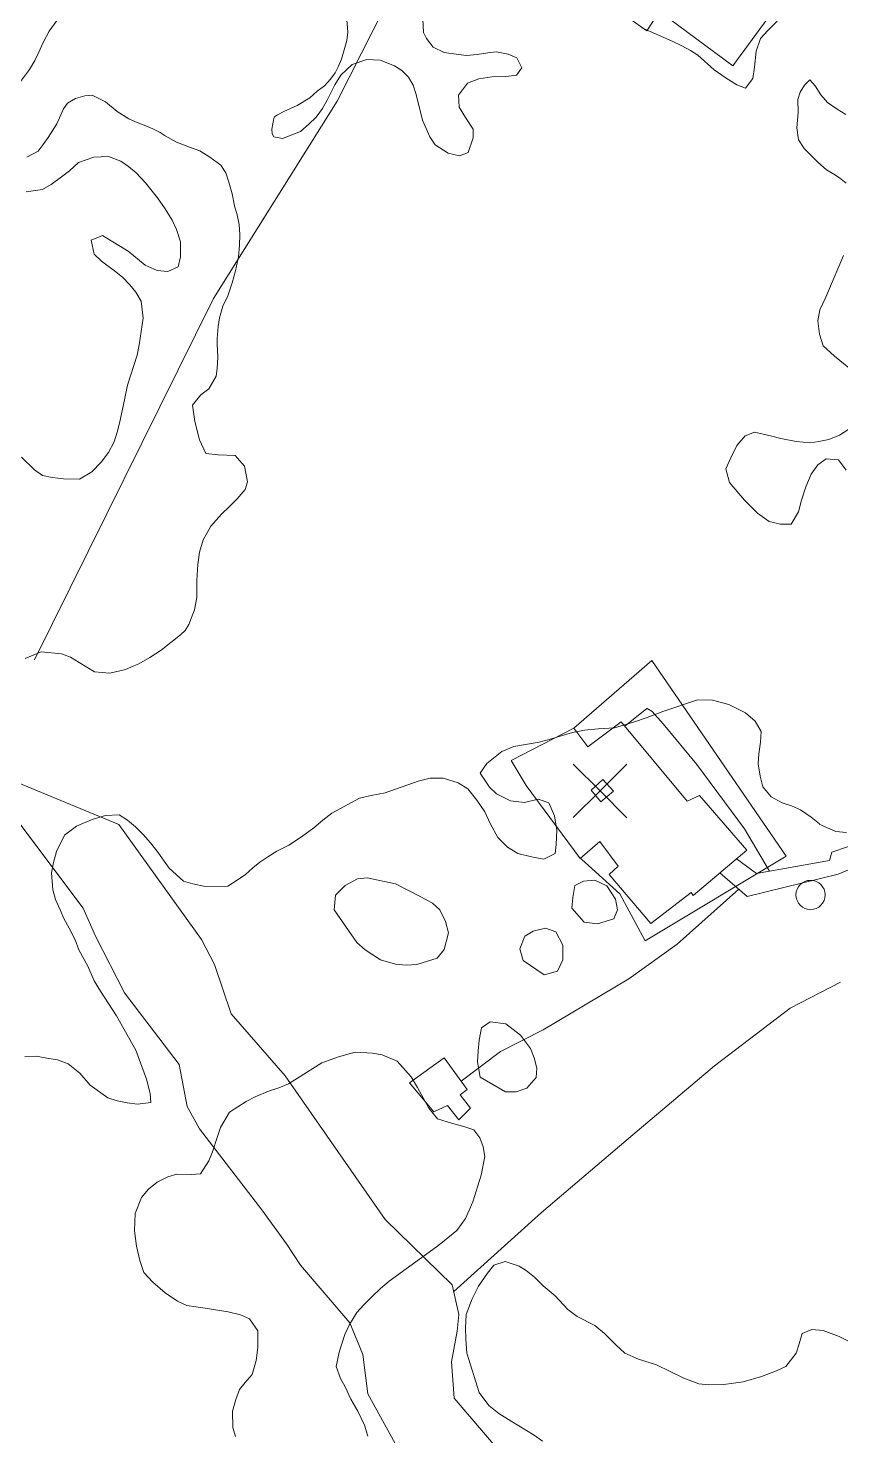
# Model space of a CAD drawing. Header units: metres. Extents: x 4652992 to 4879070, y 2074171 to 2309877.
# Drawn here: x 4654142.6 to 4654185.4, y 2308025.4 to 2308099.7 of the extents above; entities that cross this region are included whole.
import ezdxf

# ---------------------------------------------------------------- set-up
doc = ezdxf.new("R2010")
doc.units = ezdxf.units.M
doc.header["$MEASUREMENT"] = 0
doc.linetypes.add('DGN Style 2', pattern=[66.27138, 39.762828, -26.508552])
doc.linetypes.add('DGN Style 3', pattern=[92.779933, 66.271381, -26.508552])
for name, color, linetype, lineweight in [('Level 1', 2, 'Continuous', 0), ('Level 15', 2, 'Continuous', 0), ('Level 2', 6, 'Continuous', 0), ('Level 20', 30, 'DGN Style 3', 0), ('Level 30', 5, 'Continuous', 0), ('Level 31', 38, 'Continuous', 0), ('Level 37', 3, 'Continuous', 0), ('Level 39', 9, 'Continuous', 0), ('Level 40', 1, 'Continuous', 0), ('Level 54', 30, 'DGN Style 2', 0), ('Level 61', 4, 'Continuous', 0)]:
    doc.layers.add(name, color=color, linetype=linetype, lineweight=lineweight)

# ---------------------------------------------------------------- blocks, each defined once
blk = doc.blocks.new('POSTE_1')
at = {"layer": 'Level 61'}
blk.add_circle((-4.7e-05, -1.9e-05, -2.4e-05), 0.770001, dxfattribs=at)
blk = doc.blocks.new('COTA_10')
at = {"layer": 'Level 39'}
for p, q in [((-1.408444, 1.419518, 3.9e-05), (1.3e-05, -4e-06, 3.9e-05)), ((1.419535, 1.408453, 3.9e-05), (1.3e-05, -4e-06, 3.9e-05)), ((1.3e-05, -4e-06, 3.9e-05), (-1.419509, -1.408461, 3.9e-05)), ((1.3e-05, -4e-06, 3.9e-05), (1.40847, -1.419526, 3.9e-05))]:
    blk.add_line(p, q, dxfattribs=at)

msp = doc.modelspace()

# ---------------------------------------------------------------- linework, layer by layer
at = {"layer": 'Level 1'}
msp.add_polyline3d([(4654178.75959, 2308044.917298, 1306.432572), (4654174.456357, 2308041.28588, 1304.992572), (4654169.632216, 2308037.185247, 1303.672572), (4654165.01064, 2308033.026603, 1301.825616)], dxfattribs=at)
at = {"layer": 'Level 15', "extrusion": (-0.158466720057963, -0.0948518818489527, 0.9827977508845771), "elevation": -955170.887399, "flags": 128}
msp.add_lwpolyline([(409936.928325, 5090003.500737), (409936.736878, 5090000.468549), (409937.303585, 5089995.378804)], dxfattribs=at)
at = {"layer": 'Level 2'}
for points in [[(4654169.565575, 2308022.07189, 1302.393751), (4654165.031341, 2308027.386436, 1302), (4654164.895281, 2308029.306159, 1301.825616), (4654165.185727, 2308030.929716, 1301.825616), (4654165.280835, 2308031.805228, 1301.825616), (4654164.933342, 2308033.376017, 1301.825616), (4654161.388945, 2308036.814881, 1301.433369), (4654156.11318, 2308044.404401, 1301), (4654153.269698, 2308047.66266, 1300.775739), (4654152.390353, 2308050.269862, 1300.775739), (4654151.695602, 2308051.592416, 1300.775739), (4654147.350024, 2308057.659895, 1300.535727), (4654142.027957, 2308059.854727, 1300.535727)], [(4654161.925148, 2308025.00078, 1302.1), (4654160.48169, 2308027.624873, 1302), (4654160.221822, 2308029.690909, 1301.98), (4654159.519349, 2308031.359328, 1301.76), (4654156.933328, 2308034.411868, 1301.6), (4654156.185542, 2308035.526786, 1301.5), (4654154.890818, 2308037.326766, 1301.3), (4654151.592954, 2308041.596538, 1301.24), (4654150.954465, 2308042.783788, 1301.24), (4654150.51647, 2308044.998738, 1301), (4654147.645426, 2308048.778797, 1300.76), (4654146.108526, 2308051.766551, 1300.6), (4654145.462169, 2308053.236526, 1300.52), (4654142.172679, 2308057.62963, 1300.54), (4654140.750898, 2308058.298499, 1300.36), (4654138.80036, 2308058.695964, 1300.36), (4654136.243779, 2308058.993371, 1300.36), (4654133.696534, 2308058.773442, 1300.36), (4654126.570565, 2308057.513191, 1300), (4654116.739437, 2308054.98566, 1300), (4654114.2405, 2308054.603869, 1299.948847)]]:
    msp.add_polyline3d(points, dxfattribs=at)
at = {"layer": 'Level 20', "linetype": 'Continuous'}
for points in [[(4654181.664281, 2308055.192621, 1307.990669), (4654180.350527, 2308057.431969, 1307.960669), (4654177.833772, 2308060.819467, 1307.860669), (4654176.048643, 2308062.976719, 1307.800669), (4654175.483499, 2308063.615401, 1307.740669), (4654175.211459, 2308063.781046, 1307.740669), (4654175.196056, 2308063.784099, 1307.700669), (4654174.034634, 2308062.843742, 1307.250669)], [(4654180.040255, 2308054.246463, 1307.739104), (4654176.792121, 2308051.335856, 1307.039104), (4654174.24559, 2308049.508014, 1306.559104), (4654169.720411, 2308046.818788, 1305.559104), (4654167.480803, 2308045.675901, 1305.319104), (4654165.401992, 2308044.115896, 1304.499104)]]:
    msp.add_polyline3d(points, dxfattribs=at)
at = {"layer": 'Level 30', "color": 1}
for points in [[(4654184.829483, 2308104.647388, 1329.31), (4654179.730958, 2308097.683292, 1329.22), (4654175.866296, 2308100.556929, 1328.74), (4654175.193509, 2308099.536415, 1324.67), (4654171.601602, 2308102.073069, 1324.54), (4654174.927763, 2308109.484085, 1326.99), (4654175.524995, 2308109.286711, 1328.33), (4654175.665453, 2308109.612147, 1328.38), (4654178.186209, 2308108.568682, 1329.47), (4654178.562743, 2308109.145555, 1329.23), (4654184.829483, 2308104.647388, 1329.31)], [(4654180.465533, 2308056.299223, 1309.081197), (4654177.641706, 2308053.906932, 1309.801197), (4654177.534468, 2308054.075373, 1309.796197), (4654175.413959, 2308052.438816, 1308.426197), (4654173.200551, 2308055.013668, 1308.546197), (4654173.686213, 2308055.466427, 1309.281197), (4654172.712083, 2308056.769355, 1309.261197), (4654171.673244, 2308055.865281, 1308.796197), (4654168.831852, 2308059.718235, 1308.941197), (4654168.034841, 2308061.029828, 1308.931197), (4654171.341366, 2308062.737742, 1309.881197), (4654172.079209, 2308061.755171, 1309.991197), (4654173.843504, 2308063.074044, 1309.296197), (4654177.316735, 2308058.888979, 1309.241197), (4654177.97425, 2308059.181179, 1309.055931), (4654180.465533, 2308056.299223, 1309.081197)]]:
    msp.add_polyline3d(points, dxfattribs=at)
msp.add_3dface([(4654173.44348, 2308059.413513, 1310.124089), (4654172.773661, 2308058.850198, 1309.944089), (4654172.251433, 2308059.474756, 1309.894089), (4654172.874609, 2308060.02345, 1309.994089)], dxfattribs=at)
at = {"layer": 'Level 31'}
msp.add_polyline3d([(4654164.495263, 2308045.344045, 1305.999933), (4654165.722477, 2308043.681804, 1305.889933), (4654165.348049, 2308043.397079, 1305.859933), (4654165.885798, 2308042.692607, 1305.809933), (4654165.279052, 2308042.07111, 1305.749933), (4654164.688414, 2308042.833893, 1305.729933), (4654163.95895, 2308042.491849, 1305.609933), (4654162.682207, 2308044.02036, 1305.619933), (4654164.495263, 2308045.344045, 1305.999933)], dxfattribs=at)
at = {"layer": 'Level 37'}
for points in [[(4654142.89348, 2308066.34026, 1304.705616), (4654152.34006, 2308085.404569, 1309.665616), (4654158.867203, 2308095.827568, 1315.825616), (4654163.949005, 2308105.867354, 1323.645616)], [(4654171.577722, 2308055.99481, 1308.801072), (4654173.766754, 2308053.999687, 1308.661072), (4654175.111748, 2308051.518503, 1308.341072), (4654182.550594, 2308055.987998, 1308.881072), (4654175.458815, 2308066.315583, 1309.641072), (4654171.341366, 2308062.737742, 1309.881197)]]:
    msp.add_polyline3d(points, dxfattribs=at)
at = {"layer": 'Level 40', "color": 3}
for points in [[(4654141.997304, 2308096.644763, 1318.828935), (4654142.636692, 2308097.488201, 1320.188935), (4654142.902308, 2308097.960402, 1320.608935), (4654143.116006, 2308098.411087, 1321.068935), (4654143.332636, 2308098.877095, 1321.188935), (4654143.661206, 2308099.51177, 1321.188935), (4654144.224528, 2308100.290764, 1321.428935)], [(4654159.375693, 2308100.116168, 1327.728935), (4654159.42332, 2308099.452215, 1327.528935), (4654159.375053, 2308099.025497, 1327.048935), (4654159.234996, 2308098.523541, 1326.408935), (4654159.082731, 2308098.039596, 1326.048935), (4654158.914436, 2308097.636753, 1325.508935), (4654158.760119, 2308097.309044, 1324.748935), (4654158.512986, 2308096.984215, 1323.808935), (4654158.182448, 2308096.629229, 1322.928935), (4654157.803079, 2308096.346286, 1322.428935), (4654157.412529, 2308096.003237, 1322.288935), (4654156.744555, 2308095.590709, 1322.288935), (4654156.048344, 2308095.277295, 1321.668935), (4654155.703547, 2308095.096556, 1321.028935), (4654155.55836, 2308094.98519, 1320.368935), (4654155.51158, 2308094.900999, 1319.628935), (4654155.408147, 2308094.345009, 1319.608935), (4654155.438436, 2308094.089659, 1318.828935), (4654155.518301, 2308093.933527, 1318.328935), (4654155.968404, 2308093.843994, 1318.088935), (4654156.924239, 2308094.214844, 1318.128935), (4654157.370982, 2308094.609047, 1318.148935), (4654157.749325, 2308094.970107, 1318.208935), (4654158.084427, 2308095.433266, 1318.228935), (4654158.336126, 2308095.866267, 1318.328935), (4654158.735524, 2308096.675041, 1318.528935), (4654159.049006, 2308097.189249, 1318.708935), (4654159.652118, 2308097.754924, 1318.828935), (4654160.417756, 2308098.023362, 1318.868935), (4654161.127483, 2308097.991266, 1318.888935), (4654161.879708, 2308097.685807, 1318.828935), (4654162.269054, 2308097.436949, 1318.568935), (4654162.623828, 2308097.085888, 1318.168935), (4654162.871809, 2308096.662572, 1317.988935), (4654163.030795, 2308096.179046, 1317.968935), (4654163.3689, 2308094.818417, 1317.948935), (4654163.748655, 2308093.93257, 1317.688935), (4654164.029438, 2308093.518313, 1317.688935), (4654164.708697, 2308093.07154, 1317.708935), (4654165.30604, 2308092.937136, 1317.848935), (4654165.77366, 2308093.109027, 1318.168935), (4654166.026846, 2308093.884554, 1318.328935), (4654166.035693, 2308094.350279, 1318.588935), (4654165.635626, 2308094.959675, 1318.828935), (4654165.287186, 2308095.512053, 1318.728935), (4654165.263975, 2308096.139983, 1318.768935), (4654165.740443, 2308096.777598, 1319.108935), (4654166.327065, 2308097.003732, 1319.268935), (4654167.014146, 2308097.100802, 1319.488935), (4654167.750059, 2308097.125828, 1319.748935), (4654168.323729, 2308097.198709, 1319.968935), (4654168.597048, 2308097.580661, 1320.548935), (4654168.335833, 2308098.100106, 1320.728935), (4654167.875291, 2308098.300795, 1320.728935), (4654167.260149, 2308098.423157, 1320.888935), (4654166.79989, 2308098.374464, 1321.108935), (4654166.253431, 2308098.280587, 1321.508935), (4654165.685352, 2308098.237759, 1322.068935), (4654165.256868, 2308098.276243, 1322.588935), (4654164.501105, 2308098.395412, 1322.708935), (4654163.928921, 2308098.665056, 1322.748935), (4654163.578712, 2308099.124289, 1323.228935), (4654163.418983, 2308099.436553, 1323.708935), (4654163.382537, 2308100.160613, 1324.068935)], [(4654174.932194, 2308099.686386, 1324.608935), (4654176.530486, 2308098.994471, 1324.928935), (4654177.042655, 2308098.736764, 1325.048935), (4654177.494811, 2308098.490995, 1325.488935), (4654177.884157, 2308098.242136, 1325.828935), (4654178.753153, 2308097.477131, 1325.828935), (4654179.372398, 2308097.042297, 1325.848935), (4654179.942812, 2308096.679507, 1326.028935), (4654180.393942, 2308096.511856, 1326.488935), (4654180.782441, 2308097.011141, 1326.828935), (4654180.879257, 2308097.615196, 1326.908935), (4654180.957992, 2308098.45659, 1326.768935), (4654181.191609, 2308099.126929, 1326.828935), (4654181.563335, 2308099.536054, 1327.088935), (4654182.077453, 2308100.041518, 1327.548935)], [(4654185.688674, 2308095.115824, 1323.728935), (4654185.242109, 2308095.391647, 1324.228935), (4654184.734505, 2308095.757526, 1324.468935), (4654184.373114, 2308096.156652, 1324.568935), (4654184.073506, 2308096.636985, 1324.608935), (4654183.788158, 2308096.943071, 1324.208935), (4654183.519404, 2308096.669291, 1323.848935), (4654183.278887, 2308096.296397, 1323.508935), (4654183.158399, 2308095.899628, 1323.188935), (4654183.173223, 2308095.226618, 1322.968935), (4654183.100079, 2308094.415278, 1322.488935), (4654183.201103, 2308093.787452, 1322.448935), (4654183.503507, 2308093.322146, 1322.448935), (4654184.21026, 2308092.604996, 1321.708935), (4654184.679471, 2308092.200006, 1321.228935), (4654185.056609, 2308091.969159, 1320.988935), (4654185.361526, 2308091.76826, 1320.548935), (4654185.715274, 2308091.495317, 1320.208935)], [(4654142.395098, 2308066.410371, 1307.108935), (4654143.244077, 2308066.766924, 1307.088935), (4654144.308511, 2308066.667238, 1307.208935), (4654144.800456, 2308066.490188, 1307.388935), (4654145.241176, 2308066.21196, 1307.548935), (4654146.054652, 2308065.716691, 1307.548935), (4654146.870528, 2308065.650376, 1307.548935), (4654147.687258, 2308065.838369, 1307.788935), (4654148.139172, 2308066.035066, 1308.368935), (4654148.398765, 2308066.142651, 1308.808935), (4654148.972107, 2308066.474324, 1309.128935), (4654149.569596, 2308066.848923, 1309.148935), (4654150.093259, 2308067.254064, 1309.148935), (4654150.586218, 2308067.665291, 1309.728935), (4654150.83563, 2308067.886228, 1310.348935), (4654151.041225, 2308068.21128, 1311.288935), (4654151.331842, 2308068.980717, 1311.508935), (4654151.457909, 2308069.639632, 1311.508935), (4654151.45322, 2308070.531232, 1311.648935), (4654151.504074, 2308071.38001, 1311.728935), (4654151.596506, 2308072.029688, 1311.728935), (4654151.783978, 2308072.67643, 1311.688935), (4654152.191545, 2308073.390872, 1311.588935), (4654152.759184, 2308074.025867, 1311.468935), (4654153.172454, 2308074.436987, 1311.468935), (4654153.582792, 2308074.832784, 1311.388935), (4654154.013652, 2308075.335846, 1310.868935), (4654154.123513, 2308075.743497, 1310.588935), (4654153.963069, 2308076.570545, 1310.448935), (4654153.480079, 2308077.127535, 1310.408935), (4654152.57865, 2308077.163096, 1310.368935), (4654151.937505, 2308077.226581, 1310.228935), (4654151.597159, 2308077.94615, 1310.068935), (4654151.352707, 2308078.917091, 1309.988935), (4654151.231762, 2308079.784023, 1309.988935), (4654151.671417, 2308080.333056, 1310.128935), (4654152.097799, 2308080.646148, 1310.188935), (4654152.481219, 2308081.317663, 1310.388935), (4654152.526742, 2308081.722164, 1310.788935), (4654152.561391, 2308082.319678, 1310.788935), (4654152.531009, 2308082.993703, 1310.968935), (4654152.525306, 2308083.297025, 1311.388935), (4654152.584103, 2308083.937467, 1311.748935), (4654152.653772, 2308084.384895, 1312.088935), (4654152.82003, 2308085.004032, 1312.128935), (4654153.084954, 2308085.555895, 1312.428935), (4654153.327277, 2308086.239477, 1312.668935), (4654153.496466, 2308086.873939, 1312.928935), (4654153.652543, 2308087.606428, 1313.488935), (4654153.702544, 2308088.200899, 1313.588935), (4654153.71891, 2308088.786133, 1313.588935), (4654153.692845, 2308089.316159, 1313.588935), (4654153.581227, 2308089.815431, 1313.728935), (4654153.451326, 2308090.302423, 1314.108935), (4654153.317107, 2308090.933414, 1314.368935), (4654153.146321, 2308091.539845, 1314.528935), (4654152.985716, 2308092.032924, 1314.688935), (4654152.730763, 2308092.449278, 1314.908935), (4654152.141697, 2308092.868249, 1315.268935), (4654151.614731, 2308093.195385, 1315.868935), (4654151.064311, 2308093.399932, 1316.048935), (4654150.664476, 2308093.558722, 1316.448935), (4654150.38159, 2308093.662517, 1316.928935), (4654149.790286, 2308093.986503, 1316.968935), (4654149.522059, 2308094.166916, 1317.508935), (4654149.143438, 2308094.35331, 1318.068935), (4654148.761886, 2308094.52438, 1318.408935), (4654148.300644, 2308094.695343, 1318.848935), (4654147.875969, 2308094.890866, 1319.188935), (4654147.247405, 2308095.269953, 1319.268935), (4654146.629876, 2308095.789996, 1319.228935), (4654145.93111, 2308096.135286, 1318.828935), (4654145.542148, 2308096.101062, 1318.288935), (4654145.052974, 2308095.959466, 1317.828935), (4654144.64125, 2308095.722992, 1317.268935), (4654144.423235, 2308095.416307, 1316.748935), (4654144.065348, 2308094.628396, 1316.648935), (4654143.608795, 2308093.90776, 1316.648935), (4654143.345417, 2308093.530543, 1316.288935), (4654143.087903, 2308093.183974, 1315.908935), (4654142.486789, 2308092.873712, 1315.388935)], [(4654142.453736, 2308091.035306, 1313.848935), (4654143.307725, 2308091.168198, 1313.588935), (4654143.771367, 2308091.426189, 1313.428935), (4654144.325733, 2308091.825243, 1313.308935), (4654144.736764, 2308092.141378, 1313.168935), (4654145.220235, 2308092.586296, 1312.968935), (4654146.02092, 2308092.856994, 1312.888935), (4654146.79298, 2308092.894794, 1312.888935), (4654147.44793, 2308092.65362, 1312.628935), (4654147.855015, 2308092.366155, 1312.448935), (4654148.253304, 2308092.032719, 1312.368935), (4654148.742157, 2308091.506376, 1312.148935), (4654149.389536, 2308090.725938, 1312.008935), (4654149.786972, 2308090.138195, 1311.828935), (4654150.150773, 2308089.541214, 1311.728935), (4654150.391067, 2308089.048242, 1311.648935), (4654150.586693, 2308088.405077, 1311.388935), (4654150.59362, 2308087.608463, 1311.388935), (4654150.475657, 2308087.07518, 1311.388935), (4654149.919905, 2308086.835449, 1311.128935), (4654149.370871, 2308086.880673, 1311.088935), (4654148.724716, 2308087.167819, 1311.148935), (4654147.829471, 2308087.901965, 1311.228935), (4654146.9451, 2308088.443099, 1311.448935), (4654146.473677, 2308088.727414, 1311.448935), (4654145.887223, 2308088.49377, 1311.368935), (4654146.031622, 2308087.749426, 1311.168935), (4654146.421116, 2308087.37002, 1311.088935), (4654147.121268, 2308086.865407, 1311.008935), (4654147.534908, 2308086.528928, 1310.948935), (4654147.921471, 2308086.134197, 1310.808935), (4654148.243694, 2308085.736317, 1310.708935), (4654148.520556, 2308085.267905, 1310.508935), (4654148.620286, 2308084.373369, 1310.248935), (4654148.516128, 2308083.662396, 1310.068935), (4654148.414902, 2308082.966747, 1310.048935), (4654148.309358, 2308082.415097, 1309.948935), (4654147.799018, 2308080.830359, 1309.588935), (4654147.651737, 2308080.143841, 1309.528935), (4654147.510319, 2308079.487969, 1309.408935), (4654147.384253, 2308078.829054, 1309.248935), (4654147.247313, 2308078.363152, 1309.048935), (4654147.101577, 2308077.85128, 1308.908935), (4654146.803019, 2308077.29018, 1308.828935), (4654146.418213, 2308076.777988, 1308.768935), (4654145.920083, 2308076.256452, 1308.668935), (4654145.258256, 2308075.878702, 1308.508935), (4654144.418233, 2308075.902089, 1308.508935), (4654143.826075, 2308075.971767, 1308.548935), (4654143.319471, 2308076.072199, 1308.568935), (4654142.897034, 2308076.362708, 1308.608935), (4654142.213781, 2308077.038924, 1308.628935)], [(4654185.564911, 2308087.676269, 1319.308935), (4654185.370431, 2308087.216304, 1319.248935), (4654184.97588, 2308086.266321, 1319.188935), (4654184.642086, 2308085.475662, 1319.188935), (4654184.315653, 2308084.808203, 1319.288935), (4654184.209424, 2308084.237186, 1319.448935), (4654184.311474, 2308083.531242, 1319.688935), (4654184.490311, 2308082.903521, 1320.008935), (4654185.089988, 2308082.363499, 1320.388935), (4654186.30891, 2308081.388643, 1321.028935)], [(4654185.852783, 2308078.518637, 1320.208935), (4654185.357208, 2308078.196479, 1319.788935), (4654184.800593, 2308077.964377, 1319.228935), (4654184.269138, 2308077.867515, 1318.808935), (4654183.803287, 2308077.78877, 1318.588935), (4654183.07194, 2308077.871915, 1318.568935), (4654182.258958, 2308078.018048, 1318.008935), (4654181.784438, 2308078.143604, 1317.668935), (4654181.33713, 2308078.248163, 1317.468935), (4654180.874818, 2308078.355708, 1317.228935), (4654180.389399, 2308078.171775, 1316.968935), (4654179.935295, 2308077.654373, 1316.828935), (4654179.626661, 2308076.998956, 1316.628935), (4654179.364807, 2308076.42773, 1316.588935), (4654179.556877, 2308075.70388, 1316.568935), (4654180.347317, 2308074.767507, 1316.568935), (4654181.029654, 2308074.08638, 1316.568935), (4654181.646104, 2308073.636519, 1316.568935), (4654182.243447, 2308073.502114, 1316.688935), (4654182.818143, 2308073.496878, 1316.748935), (4654183.189587, 2308074.155384, 1316.588935), (4654183.349212, 2308074.762528, 1316.408935), (4654183.591216, 2308075.477948, 1316.308935), (4654183.869843, 2308076.139334, 1316.288935), (4654184.210536, 2308076.632546, 1316.368935), (4654184.658306, 2308076.948631, 1316.408935), (4654185.302428, 2308076.898418, 1316.548935), (4654185.713677, 2308076.349129, 1316.788935)], [(4654184.29481, 2308057.682651, 1312.048935), (4654184.305401, 2308057.696414, 1312.008935), (4654183.856261, 2308058.047175, 1311.918935), (4654183.295231, 2308058.435979, 1311.898935), (4654182.834978, 2308058.646181, 1311.898935), (4654182.332361, 2308058.801331, 1311.888935), (4654181.750463, 2308059.12289, 1311.638935), (4654181.316841, 2308059.637131, 1311.558935), (4654181.180823, 2308060.211348, 1311.548935), (4654181.065672, 2308060.85281, 1311.558935), (4654181.096599, 2308061.386003, 1311.598935), (4654181.189605, 2308061.994134, 1311.688935), (4654181.218748, 2308062.559406, 1311.638935), (4654180.917884, 2308063.10285, 1311.648935), (4654180.393031, 2308063.555863, 1311.628935), (4654179.521391, 2308063.982443, 1311.558935), (4654178.651328, 2308064.21043, 1311.438935), (4654177.868515, 2308064.230773, 1311.408935), (4654176.034446, 2308063.61879, 1311.348935), (4654175.217662, 2308063.296892, 1311.238935), (4654174.48739, 2308063.05302, 1311.128935), (4654173.484844, 2308062.759933, 1310.948935), (4654172.630162, 2308062.706703, 1310.948935), (4654171.913645, 2308062.626082, 1310.848935), (4654171.270955, 2308062.51492, 1310.388935), (4654170.968239, 2308062.431788, 1309.988935), (4654170.051297, 2308062.136423, 1309.948935), (4654169.516068, 2308062.003958, 1309.788935), (4654168.1817, 2308061.775441, 1309.428935), (4654167.540395, 2308061.504956, 1309.308935), (4654166.751969, 2308060.881922, 1309.268935), (4654166.397867, 2308060.363643, 1309.208935), (4654166.894662, 2308059.628963, 1309.188935), (4654167.256384, 2308059.270967, 1309.208935), (4654167.998273, 2308058.901223, 1309.228935), (4654168.746879, 2308058.816435, 1309.228935), (4654169.465635, 2308058.992041, 1309.328935), (4654170.018987, 2308058.802817, 1309.408935), (4654170.319142, 2308058.123025, 1309.328935), (4654170.442327, 2308057.351078, 1309.328935), (4654170.411995, 2308056.609565, 1309.288935), (4654170.367165, 2308056.125403, 1309.148935), (4654169.753631, 2308055.833508, 1309.088935), (4654169.10593, 2308055.946007, 1309.068935), (4654168.393199, 2308056.135017, 1309.048935), (4654167.850881, 2308056.465196, 1309.028935), (4654167.343745, 2308056.979259, 1309.008935), (4654166.92664, 2308057.714046, 1308.968935), (4654166.645461, 2308058.326457, 1308.948935), (4654166.235605, 2308058.932567, 1308.928935), (4654165.74606, 2308059.538572, 1308.868935), (4654165.234445, 2308059.862664, 1308.828935), (4654164.450819, 2308060.097539, 1308.768935), (4654163.767244, 2308060.105816, 1308.668935), (4654163.13111, 2308059.94564, 1308.588935), (4654161.389336, 2308059.336649, 1308.488935), (4654160.65816, 2308059.17941, 1308.468935), (4654160.043241, 2308059.046838, 1308.268935), (4654158.585045, 2308058.254391, 1308.268935), (4654158.100881, 2308057.889135, 1308.268935), (4654157.623273, 2308057.474864, 1308.268935), (4654156.974559, 2308056.999086, 1308.088935), (4654156.303936, 2308056.575365, 1307.648935), (4654155.684539, 2308056.252823, 1307.228935), (4654155.19675, 2308055.951904, 1306.888935), (4654154.776231, 2308055.669459, 1306.488935), (4654154.417119, 2308055.374841, 1306.268935), (4654154.015577, 2308055.025015, 1305.948935), (4654153.589195, 2308054.711923, 1305.548935), (4654153.098474, 2308054.395681, 1305.428935), (4654151.903125, 2308054.394081, 1305.268935), (4654151.243004, 2308054.524947, 1305.208935), (4654150.745195, 2308054.67135, 1305.228935), (4654150.000535, 2308055.359739, 1305.468935), (4654149.345907, 2308056.268852, 1305.688935), (4654149.011263, 2308056.685099, 1305.808935), (4654148.618144, 2308057.128844, 1305.888935), (4654148.216231, 2308057.526618, 1305.948935), (4654147.805522, 2308057.878421, 1306.068935), (4654147.352382, 2308058.175016, 1306.148935), (4654146.641729, 2308058.125042, 1306.248935), (4654145.932461, 2308057.915745, 1306.248935), (4654145.101765, 2308057.571473, 1306.248935), (4654144.483753, 2308057.089608, 1306.248935), (4654144.049801, 2308056.237253, 1306.248935), (4654143.889407, 2308055.648762, 1306.248935), (4654143.786795, 2308055.112436, 1306.248935), (4654143.85289, 2308054.208663, 1306.208935), (4654143.995211, 2308053.703304, 1306.168935), (4654144.242062, 2308053.161318, 1306.068935), (4654144.439234, 2308052.6928, 1305.868935), (4654144.725584, 2308052.190697, 1305.808935), (4654145.037466, 2308051.572199, 1305.788935), (4654145.238262, 2308051.039343, 1305.768935), (4654145.711603, 2308050.182074, 1305.748935), (4654146.043154, 2308049.416534, 1305.748935), (4654146.366763, 2308048.859331, 1305.708935), (4654147.217871, 2308047.561361, 1305.728935), (4654148.242003, 2308045.751945, 1305.748935), (4654148.794712, 2308044.226844, 1305.768935), (4654149.000518, 2308043.470327, 1305.788935), (4654149.035378, 2308042.986272, 1306.088935), (4654148.318861, 2308042.905651, 1306.568935), (4654147.772758, 2308042.966199, 1306.668935), (4654147.250802, 2308043.069674, 1306.748935), (4654146.755925, 2308043.2314, 1306.848935), (4654145.833602, 2308043.907296, 1307.108935), (4654145.285581, 2308044.540797, 1307.328935), (4654144.662188, 2308045.030193, 1307.368935), (4654144.111768, 2308045.23474, 1307.368935), (4654143.540826, 2308045.332022, 1307.368935), (4654142.985235, 2308045.426261, 1307.428935), (4654142.378418, 2308045.419321, 1307.628935)], [(4654185.72219, 2308057.242893, 1312.328935), (4654185.170884, 2308057.290226, 1312.168935), (4654184.29481, 2308057.682651, 1312.048935)], [(4654158.695264, 2308053.157717, 1308.354641), (4654158.779479, 2308053.935866, 1308.314641), (4654159.274831, 2308054.441945, 1308.274641), (4654159.931463, 2308054.788956, 1308.254641), (4654160.437496, 2308054.847832, 1308.234641), (4654161.942145, 2308054.534338, 1308.234641), (4654163.278706, 2308053.840792, 1308.234641), (4654163.88691, 2308053.513848, 1308.194641), (4654164.280556, 2308053.149861, 1308.194641), (4654164.578498, 2308052.534569, 1308.214641), (4654164.73799, 2308051.94666, 1308.214641), (4654164.507388, 2308051.070295, 1308.214641), (4654164.131379, 2308050.604196, 1308.234641), (4654163.063122, 2308050.275014, 1308.234641), (4654162.498471, 2308050.243629, 1308.234641), (4654161.933012, 2308050.291884, 1308.234641), (4654161.144739, 2308050.511377, 1308.234641), (4654160.334935, 2308051.037154, 1308.214641), (4654159.898054, 2308051.425589, 1308.194641), (4654158.695264, 2308053.157717, 1308.354641)], [(4654171.240475, 2308053.235734, 1308.914641), (4654171.283881, 2308053.799409, 1308.854641), (4654171.390927, 2308054.445874, 1308.834641), (4654171.849192, 2308054.673158, 1308.834641), (4654172.447525, 2308054.713778, 1308.854641), (4654173.076942, 2308054.414431, 1308.854641), (4654173.550739, 2308053.716669, 1308.874641), (4654173.651613, 2308053.15625, 1308.874641), (4654173.45065, 2308052.687322, 1308.874641), (4654172.584482, 2308052.413546, 1308.874641), (4654171.883488, 2308052.504504, 1308.874641), (4654171.240475, 2308053.235734, 1308.914641)], [(4654168.673841, 2308050.484674, 1308.814641), (4654168.50188, 2308051.090945, 1308.834641), (4654168.759036, 2308051.771305, 1308.834641), (4654169.192365, 2308052.035313, 1308.834641), (4654169.844783, 2308052.192404, 1308.834641), (4654170.399391, 2308052.003231, 1308.794641), (4654170.759675, 2308051.296128, 1308.794641), (4654170.75529, 2308050.518085, 1308.794641), (4654170.481943, 2308049.920409, 1308.794641), (4654169.77463, 2308049.726487, 1308.794641), (4654168.673841, 2308050.484674, 1308.814641)], [(4654166.399761, 2308044.321672, 1308.194641), (4654166.26861, 2308045.142417, 1308.174641), (4654166.296633, 2308045.709135, 1308.174641), (4654166.358337, 2308046.285087, 1308.134641), (4654166.480766, 2308046.928508, 1308.114641), (4654166.92284, 2308047.238476, 1308.114641), (4654167.765199, 2308047.135454, 1308.094641), (4654168.529662, 2308046.539163, 1308.094641), (4654169.049608, 2308045.832274, 1308.094641), (4654169.260272, 2308045.345516, 1308.094641), (4654169.397742, 2308044.809651, 1308.094641), (4654169.350613, 2308044.310297, 1308.074641), (4654168.858984, 2308043.739898, 1308.074641), (4654168.29595, 2308043.549231, 1308.074641), (4654167.73713, 2308043.548485, 1308.074641), (4654166.399761, 2308044.321672, 1308.194641)], [(4654158.0526, 2308045.082434, 1306.954641), (4654158.927514, 2308045.402169, 1306.914641), (4654159.803235, 2308045.642263, 1306.874641), (4654160.718787, 2308045.588349, 1306.834641), (4654161.229351, 2308045.503263, 1306.834641), (4654162.027985, 2308045.170448, 1306.834641), (4654162.764107, 2308044.341322, 1306.834641), (4654163.104475, 2308043.781223, 1306.834641), (4654163.695827, 2308042.694599, 1306.834641), (4654164.146794, 2308042.128522, 1306.834641), (4654164.944619, 2308041.875347, 1306.834641), (4654165.538738, 2308041.726047, 1306.794641), (4654166.062579, 2308041.542958, 1306.734641), (4654166.383033, 2308041.129863, 1306.694641), (4654166.56293, 2308040.649191, 1306.694641), (4654166.641782, 2308040.140816, 1306.694641), (4654166.455223, 2308039.160363, 1306.674641), (4654166.011999, 2308037.753792, 1306.674641), (4654165.621734, 2308036.877214, 1306.594641), (4654165.164595, 2308036.236408, 1306.574641), (4654164.500835, 2308035.684158, 1306.554641), (4654164.092443, 2308035.383425, 1306.554641), (4654161.608407, 2308033.569795, 1306.534641), (4654161.151758, 2308033.18323, 1306.534641), (4654160.701748, 2308032.747663, 1306.534641), (4654160.267121, 2308032.309055, 1306.474641), (4654159.902772, 2308031.904234, 1306.334641), (4654159.512996, 2308031.281897, 1306.214641), (4654159.269607, 2308030.757776, 1306.174641), (4654158.962897, 2308029.816984, 1306.174641), (4654158.80468, 2308029.069368, 1306.194641), (4654159.035258, 2308028.435606, 1306.274641), (4654159.285434, 2308027.988723, 1306.314641), (4654159.577545, 2308027.342791, 1306.394641), (4654159.949489, 2308026.696967, 1306.574641), (4654160.306857, 2308025.974544, 1306.674641), (4654160.481733, 2308025.383592, 1306.814641)], [(4654153.487324, 2308025.368125, 1307.654641), (4654153.353577, 2308025.839669, 1307.494641), (4654153.34177, 2308026.700394, 1307.334641), (4654153.507434, 2308027.319369, 1307.334641), (4654153.704673, 2308027.852618, 1307.174641), (4654154.014127, 2308028.220607, 1306.894641), (4654154.381391, 2308028.640747, 1306.714641), (4654154.585758, 2308029.379236, 1306.434641), (4654154.667867, 2308030.062425, 1306.434641), (4654154.674358, 2308030.935427, 1306.294641), (4654154.237966, 2308031.578103, 1306.094641), (4654153.766105, 2308031.782703, 1306.094641), (4654153.110453, 2308031.944173, 1306.154641), (4654151.901809, 2308032.135536, 1306.314641), (4654151.406628, 2308032.21758, 1306.434641), (4654150.923916, 2308032.281261, 1306.594641), (4654150.439586, 2308032.504223, 1306.734641), (4654149.790254, 2308032.950574, 1306.754641), (4654149.130559, 2308033.510246, 1306.754641), (4654148.667933, 2308034.015046, 1306.694641), (4654148.455652, 2308034.661084, 1306.594641), (4654148.27916, 2308035.411316, 1306.534641), (4654148.160478, 2308036.213699, 1306.454641), (4654148.20648, 2308037.126575, 1306.354641), (4654148.529382, 2308037.984684, 1306.254641), (4654148.899561, 2308038.420144, 1306.214641), (4654149.368678, 2308038.788346, 1306.174641), (4654149.918435, 2308039.077015, 1306.134641), (4654150.405361, 2308039.203254, 1306.134641), (4654151.154611, 2308039.198129, 1306.114641), (4654151.654814, 2308039.226365, 1306.274641), (4654152.089931, 2308039.919214, 1306.274641), (4654152.290893, 2308040.388143, 1306.274641), (4654152.540602, 2308041.197144, 1306.254641), (4654152.710798, 2308041.672157, 1306.294641), (4654153.184618, 2308042.484521, 1306.334641), (4654154.057106, 2308043.043177, 1306.334641), (4654154.53367, 2308043.282738, 1306.334641), (4654155.297985, 2308043.608451, 1306.314641), (4654155.775357, 2308043.768371, 1306.314641), (4654156.295156, 2308043.983485, 1306.314641), (4654158.0526, 2308045.082434, 1306.954641)], [(4654165.693441, 2308029.762738, 1307.054641), (4654165.646753, 2308030.517324, 1306.914641), (4654165.626359, 2308031.076408, 1306.874641), (4654165.671791, 2308031.812784, 1306.854641), (4654165.989218, 2308032.638126, 1306.834641), (4654166.323439, 2308033.301562, 1306.834641), (4654166.789267, 2308033.98656, 1306.854641), (4654167.125648, 2308034.411689, 1306.894641), (4654167.718624, 2308034.595796, 1307.034641), (4654168.453381, 2308034.355411, 1307.294641), (4654168.823303, 2308034.123706, 1307.614641), (4654169.264859, 2308033.76683, 1308.034641), (4654169.734915, 2308033.309169, 1308.214641), (4654170.352652, 2308032.790601, 1308.214641), (4654171.02739, 2308032.070461, 1308.754641), (4654171.515006, 2308031.704482, 1309.034641), (4654172.460298, 2308031.232179, 1309.494641), (4654172.966914, 2308030.799009, 1309.634641), (4654173.554665, 2308030.207074, 1309.774641), (4654174.027648, 2308029.764694, 1309.854641), (4654174.763125, 2308029.444874, 1310.194641), (4654175.709903, 2308029.146722, 1310.574641), (4654177.153798, 2308028.448996, 1310.854641), (4654177.941189, 2308028.150632, 1310.934641), (4654178.441278, 2308028.09936, 1310.934641), (4654179.256495, 2308028.112669, 1310.934641), (4654180.269867, 2308028.245397, 1310.934641), (4654181.248164, 2308028.527785, 1310.934641), (4654182.039294, 2308028.831311, 1310.914641), (4654182.53065, 2308029.067221, 1310.894641), (4654183.079098, 2308029.767606, 1310.794641), (4654183.237091, 2308030.259713, 1310.754641), (4654183.388511, 2308030.800694, 1310.634641), (4654183.892293, 2308031.01829, 1310.434641), (4654184.502783, 2308030.961054, 1310.234641), (4654185.333307, 2308030.638306, 1310.114641), (4654185.801203, 2308030.418952, 1310.114641)], [(4654169.69576, 2308025.117984, 1307.134641), (4654169.248351, 2308025.444299, 1307.094641), (4654168.034037, 2308026.175939, 1307.014641), (4654167.38046, 2308026.590582, 1307.014641), (4654166.852637, 2308026.996226, 1306.994641), (4654166.346787, 2308027.682983, 1306.994641), (4654165.693441, 2308029.762738, 1307.054641)]]:
    msp.add_polyline3d(points, dxfattribs=at)
at = {"layer": 'Level 54', "linetype": 'Continuous'}
for points in [[(4654201.953866, 2308068.911611, 1316.379933), (4654201.179028, 2308068.74929, 1316.359933), (4654201.757049, 2308061.435914, 1314.859933), (4654198.328884, 2308060.109098, 1314.029933), (4654193.642991, 2308059.189902, 1312.189933), (4654191.037488, 2308058.39521, 1310.609933), (4654187.439071, 2308057.046864, 1309.439933), (4654184.948069, 2308056.18994, 1308.779933), (4654184.839823, 2308055.753108, 1308.739933), (4654180.983046, 2308055.072383, 1307.829933), (4654179.927444, 2308055.843365, 1307.697456)], [(4654179.053249, 2308055.102764, 1307.787456), (4654180.482159, 2308053.863078, 1307.717456), (4654185.290456, 2308055.029258, 1308.713531), (4654189.219452, 2308056.666209, 1310.102343), (4654191.540464, 2308057.466662, 1310.820494), (4654194.335453, 2308058.223047, 1312.781132), (4654197.754568, 2308058.898758, 1313.836471), (4654200.364178, 2308060.000811, 1314.436471), (4654201.586602, 2308060.350882, 1314.476471), (4654202.046656, 2308056.474557, 1313.586471), (4654202.44443, 2308048.801852, 1311.736471), (4654202.592357, 2308040.001336, 1310.186471), (4654202.171553, 2308025.78447, 1308.216031), (4654201.613155, 2308025.660923, 1308.016031)]]:
    msp.add_polyline3d(points, dxfattribs=at)

# ---------------------------------------------------------------- block references
at = {"layer": 'Level 39'}
msp.add_blockref('COTA_10', (4654172.7249, 2308059.42865, 1307.45905), dxfattribs=at)
at = {"layer": 'Level 61'}
msp.add_blockref('POSTE_1', (4654183.83215, 2308053.94135, 1308.26895), dxfattribs=at)

doc.saveas('drawing.dxf')
